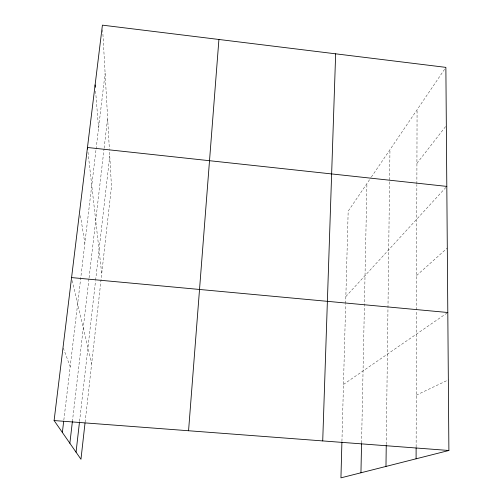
<?xml version="1.0" encoding="UTF-8"?>
<svg xmlns="http://www.w3.org/2000/svg" width="503" height="503" viewBox="0 0 503 503"><rect width="100%" height="100%" fill="white"/><g stroke="black" fill="none" stroke-linecap="round" stroke-linejoin="round"><path stroke-width="0.38" stroke-dasharray="2.52 1.89" d="M416.126 447.022L416.509 310.684M416.509 309.898L416.861 184.607M416.868 183.821L417.075 109.761M386.254 444.507L389.963 149.668M361.563 442.973L366.926 183.576M341.933 441.32L345.649 304.265M345.668 303.491L348.17 211.185L370.881 177.76M85.108 422.237L111.477 186.569L109.403 149.643M79.562 421.357L95.526 280.97M95.614 280.196L109.755 155.911M72.388 421.564L88.987 278.593M89.075 277.813L104.033 149.001M104.121 148.228L107.623 118.035M63.831 420.068L95.985 149.812M96.079 149.039L105.108 73.168M371.321 177.113L445.872 67.371M416.924 163.393L446.331 125.593M345.857 296.531L446.815 186.406M416.61 275.512L447.299 248.061M343.474 384.449L447.808 312.501M416.27 395.176L448.336 379.903M63.315 348.063L70.181 366.693M72.269 280.573L91.672 363.581M80.436 215.655L84.862 243.339M87.987 152.132L101.725 273.682M95.601 91.106L98.563 128.146M102.669 29.796L109.358 148.857"/><path stroke-width="0.75" d="M416.094 458.805L416.126 447.808M385.977 466.438L386.241 445.287M360.947 472.782L361.55 443.759M341.908 442.093L340.94 477.85L448.896 450.487L445.872 67.371L102.411 25.15L54.104 420.552L80.964 459.258L85.02 423.004M322.719 440.924L335.652 53.821M188.562 430.75L218.918 39.473M76.054 452.178L79.474 422.124M69.867 443.262L72.388 421.564M62.359 432.448L63.648 421.615M54.104 420.552L448.896 450.487M71.571 277.587L447.808 312.501M446.815 186.406L87.465 147.486L87.641 149.033M95.105 84.932L95.293 87.245"/></g></svg>
